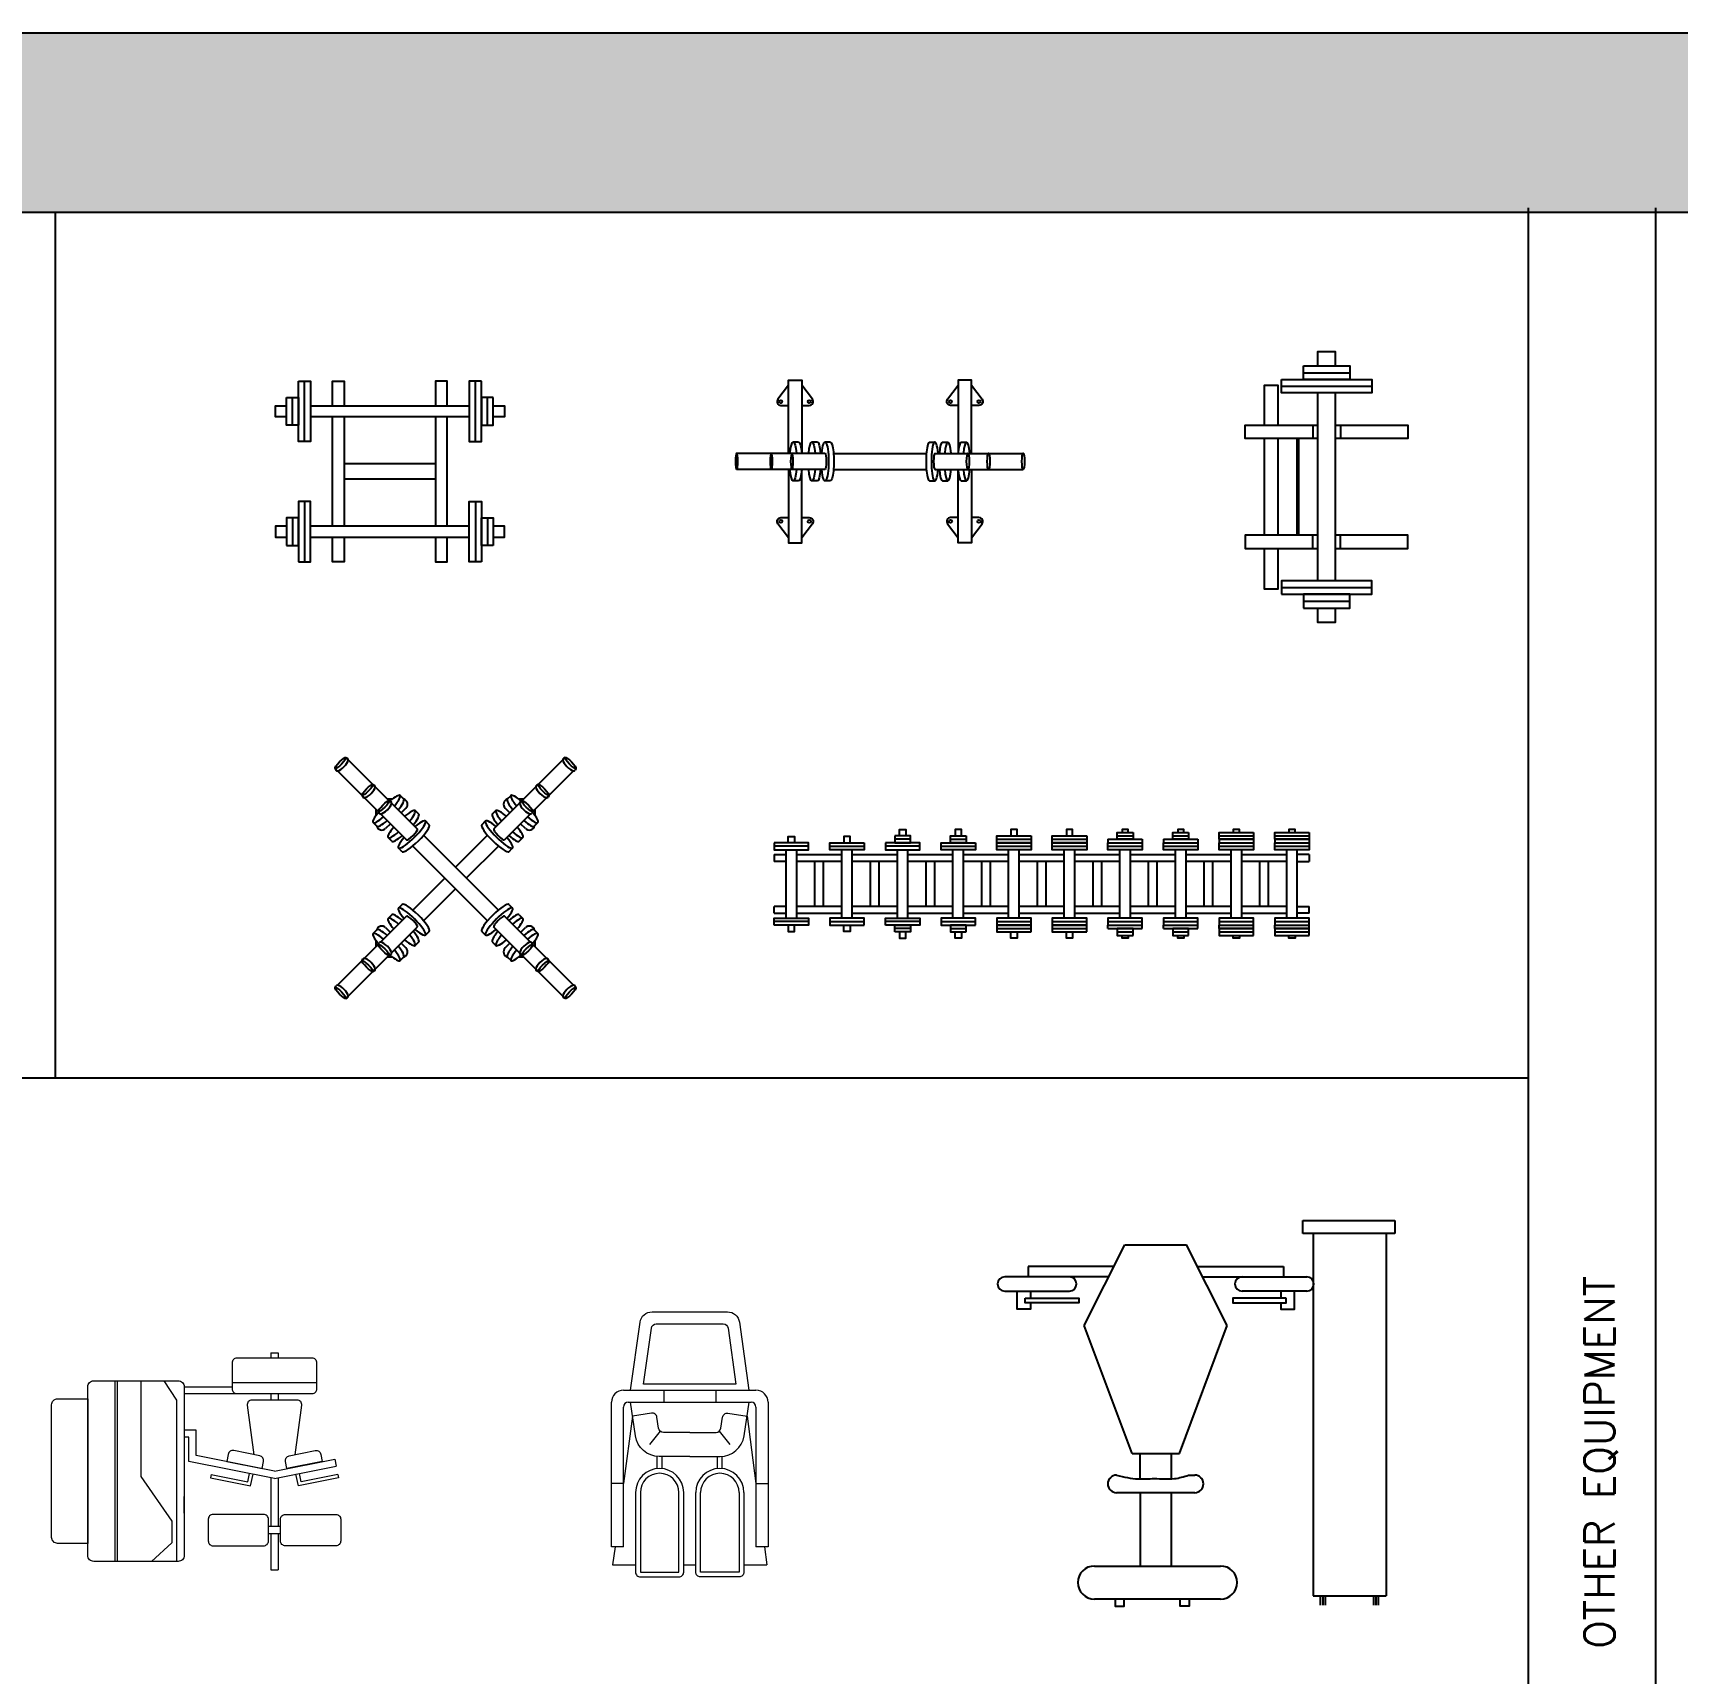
# Model space of a CAD drawing. Header units: millimetres. Extents: x 24547 to 62889, y 34568 to 56011.
# Drawn here: x 48525 to 55349, y 49204 to 56011 of the extents above; entities that cross this region are included whole.
import ezdxf

# ---------------------------------------------------------------- set-up
doc = ezdxf.new("R2010")
doc.units = ezdxf.units.MM
doc.layers.add('www.cad-blocks.net', color=7, linetype='Continuous')
doc.styles.get("Standard").update_dxf_attribs({"font": 'arial.ttf'})

# ---------------------------------------------------------------- blocks, each defined once
blk = doc.blocks.new('A$C3502606C')
at = {"lineweight": 18}
for p, q in [((0.05, 0.775), (0.6, 0.775)), ((0.2171, 0.775), (0.2171, 0.725)), ((0.4329, 0.775), (0.4329, 0.725)), ((0, 0.125), (0, 0.725)), ((0.05, 0.125), (0.05, 0.705)), ((0.07, 0.725), (0.58, 0.725)), ((0.6, 0.705), (0.6, 0.125)), ((0.65, 0.725), (0.65, 0.125)), ((0.0872, 0.6677), (0.05, 0.3879)), ((0.5628, 0.6677), (0.6, 0.3879)), ((0.2025, 0.6049), (0.1582, 0.5489)), ((0.4475, 0.6049), (0.4918, 0.5489)), ((0.19, 0.45), (0.19, 0.5)), ((0.21, 0.45), (0.21, 0.5)), ((0.44, 0.45), (0.44, 0.5)), ((0.46, 0.45), (0.46, 0.5)), ((0.05, 0.3879), (0, 0.3879)), ((0.6, 0.3879), (0.65, 0.3879)), ((0.05, 0.125), (0, 0.125)), ((0.015, 0.125), (0.0051, 0.05)), ((0.65, 0.125), (0.6, 0.125)), ((0.635, 0.125), (0.6449, 0.05)), ((0.0051, 0.05), (0.1, 0.05)), ((0.3, 0.05), (0.35, 0.05)), ((0.55, 0.05), (0.6449, 0.05))]:
    blk.add_line(p, q, dxfattribs=at)
at = {"lineweight": 18, "flags": 128}
for points in [[(0.0786, 0.775), (0.1189, 1.0571, -0.373238), (0.1684, 1.1), (0.4816, 1.1, -0.373238), (0.5311, 1.0571), (0.5709, 0.775)], [(0.325, 0.5), (0.1983, 0.5, -0.371716), (0.0994, 0.5853), (0.0787, 0.725)], [(0.325, 0.5), (0.4517, 0.5, 0.371716), (0.5506, 0.5853), (0.5713, 0.725)], [(0.325, 0.6), (0.2156, 0.6, -0.371716), (0.1958, 0.6171), (0.1891, 0.6626, 0.414214), (0.1663, 0.6794), (0.0872, 0.6677)], [(0.325, 0.6), (0.4344, 0.6, 0.371716), (0.4542, 0.6171), (0.4609, 0.6626, -0.414214), (0.4837, 0.6794), (0.5628, 0.6677)], [(0.1, 0.35), (0.1, 0.02, 0.414214), (0.12, 0), (0.28, 0, 0.414214), (0.3, 0.02), (0.3, 0.35)], [(0.55, 0.35), (0.55, 0.02, -0.414214), (0.53, 0), (0.37, 0, -0.414214), (0.35, 0.02), (0.35, 0.35)]]:
    blk.add_lwpolyline(points, format="xyb", dxfattribs=at)
blk.add_lwpolyline([(0.1327, 0.8), (0.1659, 1.0328, -0.373238), (0.1857, 1.05), (0.4643, 1.05, -0.373717), (0.4841, 1.0328), (0.5169, 0.8), (0.1327, 0.8)], format="xyb", close=True, dxfattribs=at)
at = {"lineweight": 18}
for points in [[(0.12, 0.35), (0.12, 0.02), (0.28, 0.02), (0.28, 0.35)], [(0.53, 0.35), (0.53, 0.02), (0.37, 0.02), (0.37, 0.35)]]:
    blk.add_lwpolyline(points, dxfattribs=at)
for centre, radius, start, end in [((0.05, 0.725), 0.05, 90, 180), ((0.6, 0.725), 0.05, 0, 90), ((0.07, 0.705), 0.02, 90, 180), ((0.58, 0.705), 0.02, 0, 90), ((0.2, 0.35), 0.1, 0, 180), ((0.2, 0.35), 0.08, 0, 180), ((0.45, 0.35), 0.1, 0, 180), ((0.45, 0.35), 0.08, 0, 180)]:
    blk.add_arc(centre, radius, start, end, dxfattribs=at)
blk = doc.blocks.new('A$C06736D8D')
at = {"lineweight": 18}
for p, q in [((0.91, 0.9), (0.94, 0.9)), ((0.91, 0.9), (0.91, 0.88)), ((0.94, 0.9), (0.94, 0.88)), ((0.2624, 0.785), (0.2624, 0.035)), ((0.2717, 0.785), (0.2717, 0.035)), ((0.3703, 0.785), (0.3703, 0.388)), ((0.4657, 0.785), (0.5184, 0.704)), ((0.55, 0.76), (0.75, 0.76)), ((0.75, 0.7773), (1.1, 0.7773)), ((0.5184, 0.704), (0.5184, 0.035)), ((0.77, 0.73), (0.55, 0.73)), ((0.91, 0.73), (0.91, 0.7063)), ((0.94, 0.73), (0.94, 0.7063)), ((0.6, 0.5804), (0.55, 0.5804)), ((0.57, 0.5504), (0.55, 0.5504)), ((0.57, 0.4504), (0.57, 0.5504)), ((0.6, 0.475), (0.6, 0.5804)), ((0.925, 0.3794), (0.57, 0.4504)), ((0.925, 0.41), (0.6, 0.475)), ((0.925, 0.41), (1.175, 0.46)), ((0.925, 0.3794), (1.1809, 0.4306)), ((1.175, 0.46), (1.1809, 0.4306)), ((0.3703, 0.388), (0.4983, 0.2023)), ((0.6623, 0.3963), (0.6593, 0.3816)), ((0.6593, 0.3816), (0.826, 0.3482)), ((0.6623, 0.3963), (0.8142, 0.3659)), ((0.8142, 0.3659), (0.8211, 0.4002)), ((0.826, 0.3482), (0.8358, 0.3972)), ((0.91, 0.3824), (0.91, 0.18)), ((0.94, 0.3824), (0.94, 0.18)), ((1.0142, 0.3972), (1.0289, 0.4002)), ((1.024, 0.3482), (1.0142, 0.3972)), ((1.1907, 0.3816), (1.024, 0.3482)), ((1.0358, 0.3659), (1.0289, 0.4002)), ((1.1877, 0.3963), (1.0358, 0.3659)), ((1.1877, 0.3963), (1.1907, 0.3816)), ((0.55, 0.235), (0.55, 0.305)), ((0.4983, 0.2023), (0.4983, 0.112)), ((0.95, 0.18), (0.9, 0.18)), ((0.95, 0.15), (0.9, 0.15)), ((0.91, 0.15), (0.91, 0)), ((0.94, 0.15), (0.94, 0)), ((0.4983, 0.112), (0.4142, 0.035)), ((0.91, 0), (0.94, 0))]:
    blk.add_line(p, q, dxfattribs=at)
at = {"lineweight": 18, "flags": 128}
for points in [[(0.77, 0.88), (1.08, 0.88, -0.414214), (1.1, 0.86), (1.1, 0.75, -0.414214), (1.08, 0.73), (0.77, 0.73, -0.414214), (0.75, 0.75), (0.75, 0.86, -0.414214)], [(0.175, 0.785), (0.525, 0.785, -0.414214), (0.55, 0.76), (0.55, 0.06, -0.414214), (0.525, 0.035), (0.175, 0.035, -0.414214), (0.15, 0.06), (0.15, 0.76, -0.414214)], [(0.025, 0.71), (0.15, 0.71), (0.15, 0.11), (0.025, 0.11, -0.414214), (0, 0.135), (0, 0.685, -0.414214)], [(0.8638, 0.4732), (0.756, 0.4949, 0.414214), (0.7324, 0.4792), (0.7265, 0.4498), (0.8735, 0.4202), (0.8794, 0.4496, 0.414214)], [(0.9862, 0.4732), (1.094, 0.4949, -0.414214), (1.1176, 0.4792), (1.1235, 0.4498), (0.9765, 0.4202), (0.9706, 0.4496, -0.414214)], [(0.88, 0.23), (0.67, 0.23, 0.414214), (0.65, 0.21), (0.65, 0.12, 0.414214), (0.67, 0.1), (0.88, 0.1, 0.414214), (0.9, 0.12), (0.9, 0.21, 0.414214)], [(0.97, 0.23), (1.18, 0.23, -0.414214), (1.2, 0.21), (1.2, 0.12, -0.414214), (1.18, 0.1), (0.97, 0.1, -0.414214), (0.95, 0.12), (0.95, 0.21, -0.414214)]]:
    blk.add_lwpolyline(points, format="xyb", close=True, dxfattribs=at)
blk.add_lwpolyline([(0.8405, 0.4779), (0.813, 0.6836, -0.453592), (0.8328, 0.7063), (1.0172, 0.7063, -0.453592), (1.037, 0.6836), (1.0095, 0.4779)], format="xyb", dxfattribs=at)
blk = doc.blocks.new('A$C105B5AC0')
at = {"xscale": 1000, "yscale": 1000, "zscale": 1000}
blk.add_blockref('A$C06736D8D', (0, 0), dxfattribs=at)
blk = doc.blocks.new('A$C007F3781')
at = {"ltscale": 0.0025}
for p, q in [((1266.6, 1600), (1649.5, 1600)), ((1266.6, 1545.9), (1266.6, 1600)), ((1649.5, 1600), (1649.5, 1545.9)), ((1649.5, 1545.9), (1266.6, 1545.9)), ((1310.1, 1545.9), (1310.1, 42.6)), ((1612.5, 1545.9), (1612.5, 42.6)), ((360, 1164), (528.8, 1498.5)), ((528.8, 1498.5), (784.3, 1498.5)), ((953.1, 1164), (784.3, 1498.5)), ((483.9, 1409.7), (126.6, 1409.7)), ((126.6, 1409.7), (126.6, 1366.6)), ((462.2, 1366.6), (126.6, 1366.6)), ((829.1, 1409.7), (1186.5, 1409.7)), ((850.9, 1366.6), (1186.5, 1366.6)), ((1186.5, 1409.7), (1186.5, 1366.6)), ((558, 632.8), (360, 1164)), ((755, 632.8), (953.1, 1164)), ((558, 632.8), (755, 632.8)), ((590.9, 632.8), (590.9, 527.3)), ((720.5, 632.8), (720.5, 527.3)), ((591.4, 470.6), (591.4, 166.2)), ((721, 470.6), (721, 166.2)), ((1310.1, 42.6), (1612.5, 42.6)), ((1340.7, 4.1), (1340.7, 42.6)), ((1351.3, 4.1), (1351.3, 42.6)), ((1360.5, 4.1), (1360.5, 42.6)), ((1562.1, 4.1), (1562.1, 42.6)), ((1571.3, 4.1), (1571.3, 42.6)), ((1581.8, 4.1), (1581.8, 42.6))]:
    blk.add_line(p, q, dxfattribs=at)
for points in [[(297.9, 1366.6), (29.9, 1366.6)], [(1015.1, 1366.6), (1283.1, 1366.6)], [(29.9, 1306.7), (297.9, 1306.7)], [(136.7, 1259), (136.7, 1232.4), (81.2, 1232.4), (81.2, 1306.7)], [(136.7, 1306.7), (136.7, 1278.3)], [(1283.1, 1306.7), (1015.1, 1306.7)], [(1176.3, 1306.7), (1176.3, 1278.3)], [(1176.3, 1259), (1176.3, 1232.4), (1231.8, 1232.4), (1231.8, 1306.7)], [(792.7, 543.3), (818.4, 543.3)], [(818.4, 470.6), (494, 470.6)], [(401.8, 166.2), (925.9, 166.2)], [(925.9, 28.9), (401.8, 28.9)], [(487.6, 28.9), (487.6, 0), (525.9, 0), (525.9, 28.9)], [(795.8, 28.9), (795.8, 0), (757.4, 0), (757.4, 28.9)]]:
    blk.add_lwpolyline(points, dxfattribs=at)
for points in [[(114.7, 1278.3), (337.1, 1278.3), (337.1, 1259), (114.7, 1259)], [(1198.3, 1278.3), (976, 1278.3), (976, 1259), (1198.3, 1259)]]:
    blk.add_lwpolyline(points, close=True, dxfattribs=at)
for centre, radius, start, end in [((29.9, 1336.6), 29.9, 90, 270), ((297.9, 1336.6), 29.9, 270, 90), ((1015.1, 1336.6), 29.9, 90, 270), ((1283.1, 1336.6), 29.9, 270, 90), ((494, 507), 36.4, 90, 270), ((818.4, 507), 36.4, 270, 90), ((401.8, 97.6), 68.6, 90, 270), ((925.9, 97.6), 68.6, 270, 90)]:
    blk.add_arc(centre, radius, start, end, dxfattribs=at)
blk.add_spline([(494, 543.3), (584.6, 527.5), (650.5, 529), (734.3, 529), (792.7, 543.3)], degree=3, dxfattribs=at)
blk = doc.blocks.new('weight_track_std_p')
for p, q in [((-9, 2.15), (-9.59, 2.15)), ((-6.93, 2.15), (-7.53, 2.15)), ((-5.49, 2.15), (-6.08, 2.15)), ((5.49, 2.15), (6.08, 2.15)), ((6.93, 2.15), (7.53, 2.15)), ((9, 2.15), (9.59, 2.15)), ((-6.08, 0.9), (-15.86, 0.9)), ((-5.14, 0.9), (5.14, 0.9)), ((6.08, 0.9), (15.86, 0.9)), ((-6.08, -0.9), (-15.86, -0.9)), ((-5.14, -0.9), (5.14, -0.9)), ((6.08, -0.9), (15.86, -0.9)), ((-9, -2.15), (-9.59, -2.15)), ((-6.93, -2.15), (-7.53, -2.15)), ((-5.49, -2.15), (-6.08, -2.15)), ((5.49, -2.15), (6.08, -2.15)), ((6.93, -2.15), (7.53, -2.15)), ((9, -2.15), (9.59, -2.15))]:
    blk.add_line(p, q)
for points in [[(-10.13, 8.45), (-11.3, 6.89, 0.617142), (-10.96, 6.21), (-10.13, 6.21)], [(-8.64, 6.21), (-7.82, 6.21, 0.617142), (-7.48, 6.89), (-8.64, 8.45)], [(8.64, 6.21), (7.82, 6.21, -0.617142), (7.48, 6.89), (8.64, 8.45)], [(10.13, 8.45), (11.3, 6.89, -0.617142), (10.96, 6.21), (10.13, 6.21)], [(-10.13, -8.45), (-11.3, -6.89, -0.617142), (-10.96, -6.21), (-10.13, -6.21)], [(-8.64, -6.21), (-7.82, -6.21, -0.617142), (-7.48, -6.89), (-8.64, -8.45)], [(8.64, -6.21), (7.82, -6.21, 0.617142), (7.48, -6.89), (8.64, -8.45)], [(10.13, -8.45), (11.3, -6.89, 0.617142), (10.96, -6.21), (10.13, -6.21)]]:
    blk.add_lwpolyline(points, format="xyb")
for points in [[(-10.13, 0.9), (-10.13, 9), (-8.64, 9), (-8.64, 0.9)], [(10.13, 0.9), (10.13, 9), (8.64, 9), (8.64, 0.9)], [(-10.13, -0.9), (-10.13, -9), (-8.64, -9), (-8.64, -0.9)], [(10.13, -0.9), (10.13, -9), (8.64, -9), (8.64, -0.9)]]:
    blk.add_lwpolyline(points)
for centre in [(-10.96, 6.63), (-7.82, 6.63), (7.82, 6.63), (10.96, 6.63), (-10.96, -6.63), (-7.82, -6.63), (7.82, -6.63), (10.96, -6.63)]:
    blk.add_circle(centre, 0.166)
at = {"extrusion": (0, 0, -1)}
for centre, major_axis, ratio, start_param, end_param in [((-9.59, 0), (0, 2.15), 0.18211, 5.145894, 7.420477), ((-9, 0), (0, 2.15), 0.18211, 0, 1.137291), ((-7.53, 0), (0, 2.15), 0.18211, 5.145894, 7.420477), ((-6.93, 0), (0, 2.15), 0.18211, 0, 1.137291), ((-6.08, 0), (0, 2.15), 0.18211, 5.145894, 10.562069), ((-5.49, 0), (0, 2.15), 0.18211, 0, 3.141593), ((-6.08, 0), (0, -0.904), 0.156765, 3.141593, 6.283185), ((-9.59, 0), (0, 2.15), 0.18211, 8.287487, 10.562069), ((-9, 0), (0, 2.15), 0.18211, 2.004301, 3.141593), ((-7.53, 0), (0, 2.15), 0.18211, 8.287487, 10.562069), ((-6.93, 0), (0, 2.15), 0.18211, 2.004301, 3.141593)]:
    blk.add_ellipse(centre, major_axis=major_axis, ratio=ratio, start_param=start_param, end_param=end_param, dxfattribs=at)
for centre, major_axis, ratio, start_param, end_param in [((5.49, 0), (0, 2.15), 0.18211, 0, 3.141593), ((6.08, 0), (0, 2.15), 0.18211, 5.145894, 10.562069), ((6.93, 0), (0, 2.15), 0.18211, 0, 1.137291), ((7.53, 0), (0, 2.15), 0.18211, 5.145894, 7.420477), ((9, 0), (0, 2.15), 0.18211, 0, 1.137291), ((9.59, 0), (0, 2.15), 0.18211, 5.145894, 7.420477), ((6.08, 0), (0, -0.904), 0.156765, 3.141593, 6.283185), ((6.93, 0), (0, 2.15), 0.18211, 2.004301, 3.141593), ((7.53, 0), (0, 2.15), 0.18211, 8.287487, 10.562069), ((9, 0), (0, 2.15), 0.18211, 2.004301, 3.141593), ((9.59, 0), (0, 2.15), 0.18211, 8.287487, 10.562069)]:
    blk.add_ellipse(centre, major_axis=major_axis, ratio=ratio, start_param=start_param, end_param=end_param)
for centre in [(-15.86, 0), (-12.02, 0), (-9.74, 0)]:
    blk.add_ellipse(centre, major_axis=(0, -0.904), ratio=0.156765, dxfattribs=at)
for centre in [(9.74, 0), (12.02, 0), (15.86, 0)]:
    blk.add_ellipse(centre, major_axis=(0, -0.904), ratio=0.156765)
blk = doc.blocks.new('weight_track_curl_p')
for p, q in [((-7.48, 16.71), (7.48, 16.71)), ((-3.83, 18.97), (3.83, 18.97)), ((-2.32, 10.24), (-2.32, 8.02)), ((2.32, 10.24), (2.32, 8.02)), ((-4.97, 8.02), (-4.97, -8.02)), ((-4.69, 8.02), (-4.69, -8.02)), ((-2.32, -10.24), (-2.32, -8.02)), ((2.32, -10.24), (2.32, -8.02)), ((-7.48, -16.71), (7.48, -16.71)), ((-3.83, -18.97), (3.83, -18.97))]:
    blk.add_line(p, q)
for points in [[(-1.49, 20.12), (-1.49, 22.5), (1.43, 22.5), (1.43, 20.12)], [(-10.33, 10.24), (-10.33, 16.92), (-8.1, 16.92), (-8.1, 10.24)], [(-1.49, -15.6), (-1.49, 15.6)], [(1.43, 15.6), (1.43, -15.6)], [(-1.49, 8.02), (-13.5, 8.02), (-13.5, 10.24), (-1.49, 10.24)], [(1.43, 10.24), (13.5, 10.24), (13.5, 8.02), (1.43, 8.02)], [(-10.33, -8.02), (-10.33, 8.02)], [(-8.1, 8.02), (-8.1, -8.02)], [(-1.49, -8.02), (-13.5, -8.02), (-13.5, -10.24), (-1.49, -10.24)], [(1.43, -10.24), (13.5, -10.24), (13.5, -8.02), (1.43, -8.02)], [(-8.1, -10.24), (-8.1, -16.95), (-10.33, -16.95), (-10.33, -10.24)], [(1.43, -20.12), (1.43, -22.5), (-1.49, -22.5), (-1.49, -20.12)]]:
    blk.add_lwpolyline(points)
for points in [[(-3.83, 20.12), (3.83, 20.12), (3.83, 17.82), (-3.83, 17.82)], [(-7.48, 17.82), (7.48, 17.82), (7.48, 15.6), (-7.48, 15.6)], [(-7.48, -17.82), (7.48, -17.82), (7.48, -15.6), (-7.48, -15.6)], [(-3.83, -20.12), (3.83, -20.12), (3.83, -17.82), (-3.83, -17.82)]]:
    blk.add_lwpolyline(points, close=True)
blk = doc.blocks.new('weight_track_barbell_p')
for p, q in [((-14.18, 4.99), (-14.18, 14.99)), ((14.18, 4.99), (14.18, 14.99)), ((-16.17, 7.71), (-16.17, 12.27)), ((16.17, 7.71), (16.17, 12.27)), ((7.58, 1.26), (-7.58, 1.26)), ((7.58, -1.26), (-7.58, -1.26)), ((-14.18, -4.99), (-14.18, -14.99)), ((14.18, -4.99), (14.18, -14.99)), ((-16.17, -7.71), (-16.17, -12.27)), ((16.17, -7.71), (16.17, -12.27))]:
    blk.add_line(p, q)
for points in [[(-15.18, 14.99), (-13.17, 14.99), (-13.17, 4.99), (-15.18, 4.99)], [(15.18, 14.99), (13.17, 14.99), (13.17, 4.99), (15.18, 4.99)], [(-17.16, 12.27), (-15.18, 12.27), (-15.18, 7.71), (-17.16, 7.71)], [(17.16, 12.27), (15.18, 12.27), (15.18, 7.71), (17.16, 7.71)], [(-15.18, -14.99), (-13.17, -14.99), (-13.17, -4.99), (-15.18, -4.99)], [(15.18, -14.99), (13.17, -14.99), (13.17, -4.99), (15.18, -4.99)], [(-17.16, -12.27), (-15.18, -12.27), (-15.18, -7.71), (-17.16, -7.71)], [(17.16, -12.27), (15.18, -12.27), (15.18, -7.71), (17.16, -7.71)]]:
    blk.add_lwpolyline(points, close=True)
for points in [[(-9.52, 10.89), (-9.52, 14.99), (-7.58, 14.99), (-7.58, 10.89)], [(9.52, 10.89), (9.52, 14.99), (7.58, 14.99), (7.58, 10.89)], [(-17.16, 9.09), (-19, 9.09), (-19, 10.89), (-17.16, 10.89)], [(-13.17, 10.89), (13.17, 10.89)], [(13.17, 9.09), (-13.17, 9.09)], [(-9.52, -9.09), (-9.52, 9.09)], [(-7.58, 9.09), (-7.58, -9.09)], [(7.58, 9.09), (7.58, -9.09)], [(9.52, -9.09), (9.52, 9.09)], [(17.16, 10.89), (19, 10.89), (19, 9.09), (17.16, 9.09)], [(-17.16, -9.09), (-19, -9.09), (-19, -10.89), (-17.16, -10.89)], [(13.17, -9.09), (-13.17, -9.09)], [(-13.17, -10.89), (13.17, -10.89)], [(-7.58, -10.89), (-7.58, -14.99), (-9.52, -14.99), (-9.52, -10.89)], [(7.58, -10.89), (7.58, -14.99), (9.52, -14.99), (9.52, -10.89)], [(17.16, -10.89), (19, -10.89), (19, -9.09), (17.16, -9.09)]]:
    blk.add_lwpolyline(points)
blk = doc.blocks.new('weight_track_xframe_p')
for p, q in [((-18.19, 19.98), (-17.91, 19.84)), ((-17.8, 19.6), (-11.02, 12.82)), ((17.8, 19.6), (11.02, 12.82)), ((18.19, 19.98), (17.91, 19.84)), ((-19.98, 18.19), (-19.84, 17.91)), ((-19.6, 17.8), (-12.82, 11.02)), ((19.6, 17.8), (12.82, 11.02)), ((19.98, 18.19), (19.84, 17.91)), ((-15.51, 13.72), (-15.37, 13.44)), ((-13.72, 15.51), (-13.44, 15.37)), ((-8.59, 13.07), (-9.21, 13.68)), ((8.59, 13.07), (9.21, 13.68)), ((13.72, 15.51), (13.44, 15.37)), ((15.51, 13.72), (15.37, 13.44)), ((-13.15, 10.44), (-13.15, 11.36)), ((-12.82, 11.02), (-12.67, 10.74)), ((-11.36, 13.15), (-10.44, 13.15)), ((-11.02, 12.82), (-10.74, 12.67)), ((-10.63, 12.43), (-6.33, 8.12)), ((-8.23, 11.6), (-9.02, 10.81)), ((-6.1, 10.58), (-6.71, 11.19)), ((6.1, 10.58), (6.71, 11.19)), ((10.63, 12.43), (6.33, 8.12)), ((9.02, 10.81), (8.23, 11.6)), ((10.44, 13.15), (11.36, 13.15)), ((11.02, 12.82), (10.74, 12.67)), ((12.82, 11.02), (12.67, 10.74)), ((13.15, 11.36), (13.15, 10.44)), ((-13.07, 8.59), (-13.68, 9.21)), ((-12.43, 10.63), (-8.12, 6.33)), ((-10.81, 9.02), (-11.6, 8.23)), ((-4.37, 8.85), (-4.99, 9.47)), ((4.37, 8.85), (4.99, 9.47)), ((12.43, 10.63), (8.12, 6.33)), ((11.6, 8.23), (10.81, 9.02)), ((13.07, 8.59), (13.68, 9.21)), ((-10.58, 6.1), (-11.19, 6.71)), ((-5.31, 7.11), (7.11, -5.31)), ((5.31, 7.11), (0, 1.79)), ((10.58, 6.1), (11.19, 6.71)), ((-8.85, 4.37), (-9.47, 4.99)), ((-7.11, 5.31), (5.31, -7.11)), ((7.11, 5.31), (1.79, 0)), ((8.85, 4.37), (9.47, 4.99)), ((-7.11, -5.31), (-1.79, 0)), ((-5.31, -7.11), (0, -1.79)), ((-8.85, -4.37), (-9.47, -4.99)), ((8.85, -4.37), (9.47, -4.99)), ((-12.43, -10.63), (-8.12, -6.33)), ((-10.58, -6.1), (-11.19, -6.71)), ((-10.63, -12.43), (-6.33, -8.12)), ((10.63, -12.43), (6.33, -8.12)), ((12.43, -10.63), (8.12, -6.33)), ((10.58, -6.1), (11.19, -6.71)), ((-13.07, -8.59), (-13.68, -9.21)), ((-13.15, -11.36), (-13.15, -10.44)), ((-12.82, -11.02), (-12.67, -10.74)), ((-11.6, -8.23), (-10.81, -9.02)), ((-9.02, -10.81), (-8.23, -11.6)), ((-6.1, -10.58), (-6.71, -11.19)), ((-4.37, -8.85), (-4.99, -9.47)), ((4.37, -8.85), (4.99, -9.47)), ((6.1, -10.58), (6.71, -11.19)), ((8.23, -11.6), (9.02, -10.81)), ((10.81, -9.02), (11.6, -8.23)), ((12.82, -11.02), (12.67, -10.74)), ((13.07, -8.59), (13.68, -9.21)), ((13.15, -10.44), (13.15, -11.36)), ((-19.6, -17.8), (-12.82, -11.02)), ((-17.8, -19.6), (-11.02, -12.82)), ((-15.51, -13.72), (-15.37, -13.44)), ((-10.44, -13.15), (-11.36, -13.15)), ((-11.02, -12.82), (-10.74, -12.67)), ((-8.59, -13.07), (-9.21, -13.68)), ((8.59, -13.07), (9.21, -13.68)), ((11.36, -13.15), (10.44, -13.15)), ((11.02, -12.82), (10.74, -12.67)), ((17.8, -19.6), (11.02, -12.82)), ((19.6, -17.8), (12.82, -11.02)), ((15.51, -13.72), (15.37, -13.44)), ((-13.72, -15.51), (-13.44, -15.37)), ((13.72, -15.51), (13.44, -15.37)), ((-19.98, -18.19), (-19.84, -17.91)), ((19.98, -18.19), (19.84, -17.91)), ((-18.19, -19.98), (-17.91, -19.84)), ((18.19, -19.98), (17.91, -19.84))]:
    blk.add_line(p, q)
for centre, start, end in [((-8.87, 12.24), 315, 75.9183), ((8.87, 12.24), 104.0817, 225), ((-12.24, 8.87), 194.0817, 315), ((12.24, 8.87), 225, 345.9183), ((-12.24, -8.87), 45, 165.9183), ((12.24, -8.87), 14.0817, 135), ((-8.87, -12.24), 284.0817, 45), ((8.87, -12.24), 135, 255.9183)]:
    blk.add_arc(centre, 0.906, start, end)
for centre, major_axis in [((-19.09, 19.09), (0.897, 0.897)), ((19.09, 19.09), (0.897, -0.897)), ((-14.62, 14.62), (0.897, 0.897)), ((14.62, 14.62), (0.897, -0.897)), ((-11.92, 11.92), (0.897, 0.897)), ((11.92, 11.92), (0.897, -0.897)), ((-14.62, -14.62), (-0.897, 0.897)), ((-11.92, -11.92), (-0.897, 0.897)), ((11.92, -11.92), (-0.897, -0.897)), ((14.62, -14.62), (-0.897, -0.897)), ((-19.09, -19.09), (-0.897, 0.897)), ((19.09, -19.09), (-0.897, -0.897))]:
    blk.add_ellipse(centre, major_axis=major_axis, ratio=0.193425)
for centre, major_axis, ratio, start_param, end_param in [((-18.83, 18.83), (-0.971, -0.971), 0.350174, 6.148497, 9.559467), ((18.83, 18.83), (-0.971, 0.971), 0.350174, 6.148497, 9.559467), ((-14.36, 14.36), (-0.971, -0.971), 0.350174, 6.148497, 9.559467), ((-11.45, 11.45), (2.24, 2.24), 0.195305, 5.124704, 7.430537), ((11.45, 11.45), (2.24, -2.24), 0.195305, 8.277426, 10.58326), ((14.36, 14.36), (-0.971, 0.971), 0.350174, 6.148497, 9.559467), ((-11.45, 11.45), (2.24, 2.24), 0.195305, 8.277426, 10.58326), ((-11.66, 11.66), (-0.971, -0.971), 0.350174, 6.148497, 9.559467), ((-10.83, 10.83), (2.24, 2.24), 0.195305, 5.124704, 6.283185), ((-8.95, 8.95), (2.24, 2.24), 0.195305, 5.124704, 7.441667), ((8.95, 8.95), (2.24, -2.24), 0.195305, 8.266296, 10.58326), ((10.83, 10.83), (2.24, -2.24), 0.195305, 3.141593, 4.300074), ((11.66, 11.66), (-0.971, 0.971), 0.350174, 6.148497, 9.559467), ((11.45, 11.45), (2.24, -2.24), 0.195305, 5.124704, 7.430537), ((-10.83, 10.83), (2.24, 2.24), 0.195305, 3.141593, 4.300074), ((-8.95, 8.95), (2.24, 2.24), 0.195305, 8.266296, 10.58326), ((-7.23, 7.23), (2.24, 2.24), 0.195305, 1.983111, 7.441667), ((-6.61, 6.61), (2.24, 2.24), 0.195305, 3.141593, 6.283185), ((-8.34, 8.34), (2.24, 2.24), 0.195305, 5.124704, 6.283185), ((6.61, 6.61), (2.24, -2.24), 0.195305, 3.141593, 6.283185), ((7.23, 7.23), (2.24, -2.24), 0.195305, 1.983111, 7.441667), ((8.34, 8.34), (2.24, -2.24), 0.195305, 3.141593, 4.300074), ((8.95, 8.95), (2.24, -2.24), 0.195305, 5.124704, 7.441667), ((10.83, 10.83), (2.24, -2.24), 0.195305, 5.124704, 6.283185), ((-8.34, 8.34), (2.24, 2.24), 0.195305, 3.141593, 4.300074), ((-7.23, 7.23), (0.897, 0.897), 0.193425, 3.141593, 6.283185), ((7.23, 7.23), (0.897, -0.897), 0.193425, 3.141593, 6.283185), ((8.34, 8.34), (2.24, -2.24), 0.195305, 5.124704, 6.283185), ((-7.23, -7.23), (-2.24, 2.24), 0.195305, 1.983111, 7.441667), ((-6.61, -6.61), (-2.24, 2.24), 0.195305, 3.141593, 6.283185), ((6.61, -6.61), (-2.24, -2.24), 0.195305, 3.141593, 6.283185), ((7.23, -7.23), (-2.24, -2.24), 0.195305, 1.983111, 7.441667), ((-8.95, -8.95), (-2.24, 2.24), 0.195305, 5.124704, 7.441667), ((-8.34, -8.34), (-2.24, 2.24), 0.195305, 5.124704, 6.283185), ((-7.23, -7.23), (-0.897, 0.897), 0.193425, 3.141593, 6.283185), ((7.23, -7.23), (-0.897, -0.897), 0.193425, 3.141593, 6.283185), ((8.34, -8.34), (-2.24, -2.24), 0.195305, 3.141593, 4.300074), ((8.95, -8.95), (-2.24, -2.24), 0.195305, 8.266296, 10.58326), ((-11.45, -11.45), (-2.24, 2.24), 0.195305, 5.124704, 7.430537), ((-10.83, -10.83), (-2.24, 2.24), 0.195305, 5.124704, 6.283185), ((-11.66, -11.66), (0.971, -0.971), 0.350174, 6.148497, 9.559467), ((-8.95, -8.95), (-2.24, 2.24), 0.195305, 8.266296, 10.58326), ((-8.34, -8.34), (-2.24, 2.24), 0.195305, 3.141593, 4.300074), ((8.34, -8.34), (-2.24, -2.24), 0.195305, 5.124704, 6.283185), ((8.95, -8.95), (-2.24, -2.24), 0.195305, 5.124704, 7.441667), ((11.66, -11.66), (0.971, 0.971), 0.350174, 6.148497, 9.559467), ((10.83, -10.83), (-2.24, -2.24), 0.195305, 3.141593, 4.300074), ((11.45, -11.45), (-2.24, -2.24), 0.195305, 8.277426, 10.58326), ((-14.36, -14.36), (0.971, -0.971), 0.350174, 6.148497, 9.559467), ((-11.45, -11.45), (-2.24, 2.24), 0.195305, 8.277426, 10.58326), ((-10.83, -10.83), (-2.24, 2.24), 0.195305, 3.141593, 4.300074), ((10.83, -10.83), (-2.24, -2.24), 0.195305, 5.124704, 6.283185), ((11.45, -11.45), (-2.24, -2.24), 0.195305, 5.124704, 7.430537), ((14.36, -14.36), (0.971, 0.971), 0.350174, 6.148497, 9.559467), ((-18.83, -18.83), (0.971, -0.971), 0.350174, 6.148497, 9.559467), ((18.83, -18.83), (0.971, 0.971), 0.350174, 6.148497, 9.559467)]:
    blk.add_ellipse(centre, major_axis=major_axis, ratio=ratio, start_param=start_param, end_param=end_param)
blk = doc.blocks.new('A$C00F05895')
for p, q in [((1132, 821), (1001, 821)), ((1463, 821), (1593, 821)), ((1847, 821), (2133, 821)), ((2309, 821), (2595, 821)), ((2771, 821), (3056, 821)), ((2771, 821), (2771, 793)), ((2848, 849), (2979, 849)), ((3056, 821), (3056, 793)), ((3232, 821), (3518, 821)), ((3232, 821), (3232, 793)), ((3310, 849), (3440, 849)), ((3518, 821), (3518, 793)), ((3694, 849), (3980, 849)), ((3694, 821), (3980, 821)), ((3694, 821), (3694, 793)), ((3980, 821), (3980, 793)), ((4156, 849), (4442, 849)), ((4156, 821), (4442, 821)), ((4156, 821), (4156, 793)), ((4442, 821), (4442, 793)), ((286, 764), (0, 764)), ((0, 694), (99, 694)), ((0, 694), (0, 638)), ((462, 764), (748, 764)), ((1209, 764), (924, 764)), ((1385, 764), (1671, 764)), ((1847, 764), (2133, 764)), ((2309, 764), (2595, 764)), ((2771, 764), (3056, 764)), ((3232, 764), (3518, 764)), ((3694, 764), (3980, 764)), ((4156, 764), (4442, 764)), ((4442, 694), (4342, 694)), ((4442, 694), (4442, 638)), ((99, 638), (0, 638)), ((338, 263), (338, 638)), ((410, 263), (410, 638)), ((800, 263), (800, 638)), ((872, 263), (872, 638)), ((1261, 263), (1261, 638)), ((1333, 263), (1333, 638)), ((1723, 263), (1723, 638)), ((1795, 263), (1795, 638)), ((2185, 263), (2185, 638)), ((2257, 263), (2257, 638)), ((2647, 263), (2647, 638)), ((2719, 263), (2719, 638)), ((3108, 263), (3108, 638)), ((3180, 263), (3180, 638)), ((3570, 263), (3570, 638)), ((3642, 263), (3642, 638)), ((4032, 263), (4032, 638)), ((4104, 263), (4104, 638)), ((4342, 638), (4442, 638)), ((99, 263), (0, 263)), ((0, 208), (0, 263)), ((0, 208), (99, 208)), ((286, 138), (0, 138)), ((462, 138), (748, 138)), ((1209, 138), (924, 138)), ((1385, 138), (1671, 138)), ((1847, 138), (2133, 138)), ((2309, 138), (2595, 138)), ((2771, 138), (3056, 138)), ((3232, 138), (3518, 138)), ((3694, 138), (3980, 138)), ((4156, 138), (4442, 138)), ((4342, 263), (4442, 263)), ((4442, 208), (4342, 208)), ((4442, 208), (4442, 263)), ((1132, 81), (1001, 81)), ((1463, 81), (1593, 81)), ((1847, 81), (2133, 81)), ((2309, 81), (2595, 81)), ((2771, 81), (2771, 109)), ((2771, 81), (3056, 81)), ((2848, 53), (2979, 53)), ((3056, 81), (3056, 109)), ((3232, 81), (3232, 109)), ((3232, 81), (3518, 81)), ((3310, 53), (3440, 53)), ((3518, 81), (3518, 109)), ((3694, 81), (3694, 109)), ((3694, 81), (3980, 81)), ((3694, 53), (3980, 53)), ((3980, 81), (3980, 109)), ((4156, 81), (4156, 109)), ((4156, 81), (4442, 81)), ((4156, 53), (4442, 53)), ((4442, 81), (4442, 109))]:
    blk.add_line(p, q)
for points in [[(117, 793), (117, 845), (169, 845), (169, 793)], [(630, 793), (630, 845), (579, 845), (579, 793)], [(1041, 849), (1041, 902), (1092, 902), (1092, 849)], [(1554, 849), (1554, 902), (1503, 902), (1503, 849)], [(2016, 849), (2016, 902), (1964, 902), (1964, 849)], [(2477, 849), (2477, 902), (2426, 902), (2426, 849)], [(2939, 877), (2939, 902), (2888, 902), (2888, 877)], [(3401, 877), (3401, 902), (3350, 902), (3350, 877)], [(3863, 877), (3863, 902), (3811, 902), (3811, 877)], [(4324, 877), (4324, 902), (4273, 902), (4273, 877)], [(99, 166), (99, 735)], [(187, 166), (187, 735)], [(187, 694), (561, 694)], [(561, 166), (561, 735)], [(648, 166), (648, 735)], [(648, 694), (1023, 694)], [(1023, 166), (1023, 735)], [(1110, 166), (1110, 735)], [(1110, 694), (1484, 694)], [(1484, 166), (1484, 735)], [(1572, 166), (1572, 735)], [(1572, 694), (1946, 694)], [(1946, 166), (1946, 735)], [(2034, 166), (2034, 735)], [(2034, 694), (2408, 694)], [(2408, 166), (2408, 735)], [(2495, 166), (2495, 735)], [(2495, 694), (2870, 694)], [(2870, 166), (2870, 735)], [(2957, 166), (2957, 735)], [(2957, 694), (3332, 694)], [(3332, 166), (3332, 735)], [(3419, 166), (3419, 735)], [(3419, 694), (3793, 694)], [(3793, 166), (3793, 735)], [(3881, 166), (3881, 735)], [(3881, 694), (4255, 694)], [(4255, 166), (4255, 735)], [(4342, 166), (4342, 735)], [(561, 638), (187, 638)], [(1023, 638), (648, 638)], [(1484, 638), (1110, 638)], [(1946, 638), (1572, 638)], [(2408, 638), (2034, 638)], [(2870, 638), (2495, 638)], [(3332, 638), (2957, 638)], [(3793, 638), (3419, 638)], [(4255, 638), (3881, 638)], [(561, 263), (187, 263)], [(187, 208), (561, 208)], [(1023, 263), (648, 263)], [(648, 208), (1023, 208)], [(1484, 263), (1110, 263)], [(1110, 208), (1484, 208)], [(1946, 263), (1572, 263)], [(1572, 208), (1946, 208)], [(2408, 263), (2034, 263)], [(2034, 208), (2408, 208)], [(2870, 263), (2495, 263)], [(2495, 208), (2870, 208)], [(3332, 263), (2957, 263)], [(2957, 208), (3332, 208)], [(3793, 263), (3419, 263)], [(3419, 208), (3793, 208)], [(4255, 263), (3881, 263)], [(3881, 208), (4255, 208)], [(117, 109), (117, 56), (169, 56), (169, 109)], [(630, 109), (630, 56), (579, 56), (579, 109)], [(1041, 53), (1041, 0), (1092, 0), (1092, 53)], [(1554, 53), (1554, 0), (1503, 0), (1503, 53)], [(2016, 53), (2016, 0), (1964, 0), (1964, 53)], [(2477, 53), (2477, 0), (2426, 0), (2426, 53)], [(2939, 24), (2939, 0), (2888, 0), (2888, 24)], [(3401, 24), (3401, 0), (3350, 0), (3350, 24)], [(3863, 24), (3863, 0), (3811, 0), (3811, 24)], [(4324, 24), (4324, 0), (4273, 0), (4273, 24)]]:
    blk.add_lwpolyline(points)
for points in [[(1001, 849), (1001, 793), (1132, 793), (1132, 849)], [(1593, 849), (1593, 793), (1463, 793), (1463, 849)], [(2133, 849), (2133, 793), (1847, 793), (1847, 849)], [(2595, 849), (2595, 793), (2309, 793), (2309, 849)], [(2979, 877), (2979, 821), (2848, 821), (2848, 877)], [(3440, 877), (3440, 821), (3310, 821), (3310, 877)], [(3980, 877), (3980, 821), (3694, 821), (3694, 877)], [(4442, 877), (4442, 821), (4156, 821), (4156, 877)], [(0, 793), (0, 735), (286, 735), (286, 793)], [(748, 793), (748, 735), (462, 735), (462, 793)], [(924, 793), (924, 735), (1209, 735), (1209, 793)], [(1671, 793), (1671, 735), (1385, 735), (1385, 793)], [(2133, 793), (2133, 735), (1847, 735), (1847, 793)], [(2595, 793), (2595, 735), (2309, 735), (2309, 793)], [(3056, 793), (3056, 735), (2771, 735), (2771, 793)], [(3518, 793), (3518, 735), (3232, 735), (3232, 793)], [(3980, 793), (3980, 735), (3694, 735), (3694, 793)], [(4442, 793), (4442, 735), (4156, 735), (4156, 793)], [(0, 109), (0, 166), (286, 166), (286, 109)], [(748, 109), (748, 166), (462, 166), (462, 109)], [(924, 109), (924, 166), (1209, 166), (1209, 109)], [(1671, 109), (1671, 166), (1385, 166), (1385, 109)], [(2133, 109), (2133, 166), (1847, 166), (1847, 109)], [(2595, 109), (2595, 166), (2309, 166), (2309, 109)], [(3056, 109), (3056, 166), (2771, 166), (2771, 109)], [(3518, 109), (3518, 166), (3232, 166), (3232, 109)], [(3980, 109), (3980, 166), (3694, 166), (3694, 109)], [(4442, 109), (4442, 166), (4156, 166), (4156, 109)], [(1001, 53), (1001, 109), (1132, 109), (1132, 53)], [(1593, 53), (1593, 109), (1463, 109), (1463, 53)], [(2133, 53), (2133, 109), (1847, 109), (1847, 53)], [(2595, 53), (2595, 109), (2309, 109), (2309, 53)], [(2979, 24), (2979, 81), (2848, 81), (2848, 24)], [(3440, 24), (3440, 81), (3310, 81), (3310, 24)], [(3980, 24), (3980, 81), (3694, 81), (3694, 24)], [(4442, 24), (4442, 81), (4156, 81), (4156, 24)]]:
    blk.add_lwpolyline(points, close=True)
blk = doc.blocks.new('FORMAT')
at = {"layer": 'www.cad-blocks.net', "true_color": 0x546d8e}
h = blk.add_hatch(color=155, dxfattribs=at)
h.set_gradient(color1=(68, 68, 68), color2=(84, 109, 142), tint=1)
h.paths.add_polyline_path([(62888.5, 55267), (62888.5, 56010.9), (28248.9, 56010.9), (28248.9, 55267)])
at = {"layer": 'www.cad-blocks.net', "color": 155, "true_color": 0x546d8e}
for p, q in [((28248.9, 56010.9), (62888.5, 56010.9)), ((54732.1, 46715), (54732.1, 55285.1)), ((55261.6, 46715), (55261.6, 55285.1)), ((28248.9, 55267), (62888.5, 55267)), ((28248.9, 55267), (62888.5, 55267)), ((48618.8, 51673.1), (48618.8, 55267)), ((54732.1, 51673.1), (28248.9, 51673.1))]:
    blk.add_line(p, q, dxfattribs=at)
at = {"layer": 'www.cad-blocks.net', "color": 155, "true_color": 0x546d8e, "insert": (54964.7, 49305.2), "char_height": 125, "attachment_point": 1, "rotation": 90}
blk.add_mtext_dynamic_manual_height_columns('{\\Fsimplex|c0;OTHER EQUIPMENT}', width=5331.342, gutter_width=12.5, heights=[0], dxfattribs=at)

msp = doc.modelspace()

# ---------------------------------------------------------------- block references
for name, p in [('FORMAT', (0, 0)), ('A$C007F3781', (52528.8, 49482.6)), ('A$C105B5AC0', (48602.6, 49632.8))]:
    msp.add_blockref(name, p)
for name, p, xscale, yscale, zscale in [('weight_track_curl_p', (53894.7, 54126.6), 25, 25, 25), ('weight_track_barbell_p', (50006.9, 54190.7), 25, 25, 25), ('weight_track_std_p', (52040.6, 54232.4), 37.5, 37.5, 37.5), ('weight_track_xframe_p', (50279, 52503.8), 25, 25, 25), ('A$C00F05895', (51601.6, 52253.9), 0.5, 0.5, 0.5), ('A$C3502606C', (50926.1, 49603.5), 1000, 1000, 1000)]:
    msp.add_blockref(name, p, dxfattribs=dict(xscale=xscale, yscale=yscale, zscale=zscale))

doc.saveas('drawing.dxf')
